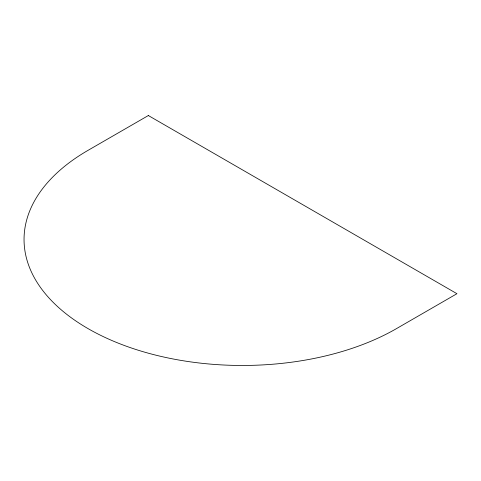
<?xml version="1.0" encoding="UTF-8"?>
<svg xmlns="http://www.w3.org/2000/svg" width="481" height="481" viewBox="0 0 481 481"><rect width="100%" height="100%" fill="white"/><g stroke="black" fill="none" stroke-linecap="round" stroke-linejoin="round"><path stroke-width="0.72" d="M148.346 115.536L87.963 150.391A218.218 125.986 0 0 0 87.963 328.565A218.218 125.986 0 0 0 396.572 328.565L456.95 293.705L148.346 115.536"/></g></svg>
